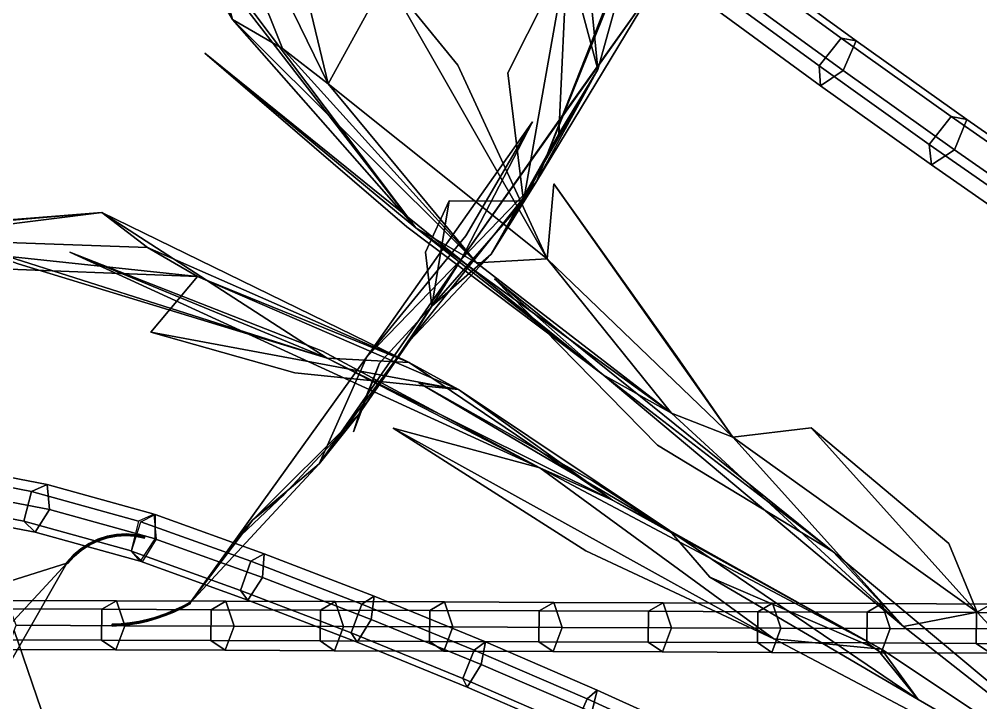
# Model space of a CAD drawing. Header units: metres. Extents: x -349 to 464, y -383 to 362.
# Drawn here: x 35.11 to 78.81, y 7.71 to 38.8 of the extents above; entities that cross this region are included whole.
import ezdxf

# ---------------------------------------------------------------- set-up
doc = ezdxf.new("R2010")
doc.units = ezdxf.units.M

msp = doc.modelspace()

# ---------------------------------------------------------------- linework, layer by layer
at = {"layer": 'Breeder_Leaf', "color": 3}
for points in [[(61.4018, 36.512, 170.763), (63.2791, 43.2295, 172.8884), (58.6282, 31.4118, 177.4786)], [(61.4018, 36.512, 170.763), (58.6282, 31.4118, 177.4786), (63.2791, 43.2295, 172.8884)], [(63.2791, 43.2295, 172.8884), (61.9585, 39.6919, 176.0885), (58.6282, 31.4118, 177.4786)], [(63.2791, 43.2295, 172.8884), (58.6282, 31.4118, 177.4786), (61.9585, 39.6919, 176.0885)], [(58.03183, 30.5249, 164.381), (57.3263, 36.3603, 160.0952), (60.01835, 41.7286, 160.6315)], [(58.03183, 30.5249, 164.381), (60.01835, 41.7286, 160.6315), (57.3263, 36.3603, 160.0952)], [(58.03183, 30.5249, 164.381), (60.01835, 41.7286, 160.6315), (59.6319, 33.5898, 167.5616)], [(58.03183, 30.5249, 164.381), (59.6319, 33.5898, 167.5616), (60.01835, 41.7286, 160.6315)], [(59.6319, 33.5898, 167.5616), (60.01835, 41.7286, 160.6315), (61.4018, 36.512, 170.763)], [(59.6319, 33.5898, 167.5616), (61.4018, 36.512, 170.763), (60.01835, 41.7286, 160.6315)], [(60.01835, 41.7286, 160.6315), (60.9909, 40.84, 165.6607), (61.4018, 36.512, 170.763)], [(60.01835, 41.7286, 160.6315), (61.4018, 36.512, 170.763), (60.9909, 40.84, 165.6607)], [(58.6282, 31.4118, 177.4786), (64.01626, 40.3419, 180.4303), (55.2014, 27.8756, 183.5615)], [(58.6282, 31.4118, 177.4786), (55.2014, 27.8756, 183.5615), (64.01626, 40.3419, 180.4303)], [(64.01626, 40.3419, 180.4303), (59.9345, 34.6089, 183.9541), (55.2014, 27.8756, 183.5615)], [(64.01626, 40.3419, 180.4303), (55.2014, 27.8756, 183.5615), (59.9345, 34.6089, 183.9541)], [(56.5629, 28.1165, 174.1304), (61.4018, 36.512, 170.763), (58.6282, 31.4118, 177.4786)], [(56.5629, 28.1165, 174.1304), (58.6282, 31.4118, 177.4786), (61.4018, 36.512, 170.763)], [(56.5629, 28.1165, 174.1304), (59.6319, 33.5898, 167.5616), (61.4018, 36.512, 170.763)], [(56.5629, 28.1165, 174.1304), (61.4018, 36.512, 170.763), (59.6319, 33.5898, 167.5616)], [(55.2014, 27.8756, 183.5615), (58.4341, 34.136, 188.1742), (50.9074, 23.4488, 190.6113)], [(55.2014, 27.8756, 183.5615), (50.9074, 23.4488, 190.6113), (58.4341, 34.136, 188.1742)], [(58.4341, 34.136, 188.1742), (55.4117, 28.9481, 191.5599), (50.9074, 23.4488, 190.6113)], [(58.4341, 34.136, 188.1742), (50.9074, 23.4488, 190.6113), (55.4117, 28.9481, 191.5599)], [(58.03183, 30.5249, 164.381), (59.6319, 33.5898, 167.5616), (56.5629, 28.1165, 174.1304)], [(58.03183, 30.5249, 164.381), (56.5629, 28.1165, 174.1304), (59.6319, 33.5898, 167.5616)], [(52.859, 24.1832, 179.753), (58.6282, 31.4118, 177.4786), (55.2014, 27.8756, 183.5615)], [(52.859, 24.1832, 179.753), (55.2014, 27.8756, 183.5615), (58.6282, 31.4118, 177.4786)], [(52.859, 24.1832, 179.753), (56.5629, 28.1165, 174.1304), (58.6282, 31.4118, 177.4786)], [(52.859, 24.1832, 179.753), (58.6282, 31.4118, 177.4786), (56.5629, 28.1165, 174.1304)], [(53.8702, 25.751, 170.3578), (53.5825, 28.209, 160.9766), (54.656, 30.5365, 158.6459)], [(53.8702, 25.751, 170.3578), (54.656, 30.5365, 158.6459), (53.5825, 28.209, 160.9766)], [(53.8702, 25.751, 170.3578), (54.656, 30.5365, 158.6459), (58.03183, 30.5249, 164.381)], [(53.8702, 25.751, 170.3578), (58.03183, 30.5249, 164.381), (54.656, 30.5365, 158.6459)], [(53.8702, 25.751, 170.3578), (58.03183, 30.5249, 164.381), (56.5629, 28.1165, 174.1304)], [(53.8702, 25.751, 170.3578), (56.5629, 28.1165, 174.1304), (58.03183, 30.5249, 164.381)], [(53.8702, 25.751, 170.3578), (56.5629, 28.1165, 174.1304), (52.859, 24.1832, 179.753)], [(53.8702, 25.751, 170.3578), (52.859, 24.1832, 179.753), (56.5629, 28.1165, 174.1304)], [(48.7456, 18.5722, 186.746), (55.2014, 27.8756, 183.5615), (50.9074, 23.4488, 190.6113)], [(48.7456, 18.5722, 186.746), (50.9074, 23.4488, 190.6113), (55.2014, 27.8756, 183.5615)], [(48.7456, 18.5722, 186.746), (52.859, 24.1832, 179.753), (55.2014, 27.8756, 183.5615)], [(48.7456, 18.5722, 186.746), (55.2014, 27.8756, 183.5615), (52.859, 24.1832, 179.753)], [(50.5682, 20.8501, 175.6035), (53.8702, 25.751, 170.3578), (52.859, 24.1832, 179.753)], [(50.5682, 20.8501, 175.6035), (52.859, 24.1832, 179.753), (53.8702, 25.751, 170.3578)], [(50.5682, 20.8501, 175.6035), (51.4847, 23.1553, 160.1345), (53.8702, 25.751, 170.3578)], [(50.5682, 20.8501, 175.6035), (53.8702, 25.751, 170.3578), (51.4847, 23.1553, 160.1345)], [(50.5682, 20.8501, 175.6035), (52.859, 24.1832, 179.753), (48.7456, 18.5722, 186.746)], [(50.5682, 20.8501, 175.6035), (48.7456, 18.5722, 186.746), (52.859, 24.1832, 179.753)], [(42.8689, 12.246, 196.064), (48.7456, 18.5722, 186.746), (50.9074, 23.4488, 190.6113)], [(42.8689, 12.246, 196.064), (50.9074, 23.4488, 190.6113), (48.7456, 18.5722, 186.746)], [(50.5682, 20.8501, 175.6035), (50.2987, 20.02857, 167.4243), (51.4847, 23.1553, 160.1345)], [(50.5682, 20.8501, 175.6035), (51.4847, 23.1553, 160.1345), (50.2987, 20.02857, 167.4243)], [(45.7351, 16.0366, 182.0187), (50.5682, 20.8501, 175.6035), (48.7456, 18.5722, 186.746)], [(45.7351, 16.0366, 182.0187), (48.7456, 18.5722, 186.746), (50.5682, 20.8501, 175.6035)], [(45.7351, 16.0366, 182.0187), (47.1358, 17.1731, 168.8825), (50.5682, 20.8501, 175.6035)], [(45.7351, 16.0366, 182.0187), (50.5682, 20.8501, 175.6035), (47.1358, 17.1731, 168.8825)], [(45.7351, 16.0366, 182.0187), (48.7456, 18.5722, 186.746), (42.8689, 12.246, 196.064)], [(45.7351, 16.0366, 182.0187), (42.8689, 12.246, 196.064), (48.7456, 18.5722, 186.746)], [(45.7351, 16.0366, 182.0187), (44.9272, 15.08088, 174.9257), (47.1358, 17.1731, 168.8825)], [(45.7351, 16.0366, 182.0187), (47.1358, 17.1731, 168.8825), (44.9272, 15.08088, 174.9257)], [(37.275, 14.0624, 528.3249), (29.9579, 6.1697, 521.5759), (27.2334, 10.8969, 517.8845)], [(37.275, 14.0624, 528.3249), (27.2334, 10.8969, 517.8845), (29.9579, 6.1697, 521.5759)], [(30.05693, 1.4246, 525.4893), (29.9579, 6.1697, 521.5759), (37.275, 14.0624, 528.3249)], [(30.05693, 1.4246, 525.4893), (37.275, 14.0624, 528.3249), (29.9579, 6.1697, 521.5759)]]:
    msp.add_3dface(points, dxfattribs=at)
at = {"layer": 'Breeder_Mrstm', "color": 3}
for points in [[(30.405, -0.4145, 90.116), (36.9351, 5.01948, 96.4151), (34.8828, 11.00012, 102.4863)], [(30.405, -0.4145, 90.116), (34.8828, 11.00012, 102.4863), (36.9351, 5.01948, 96.4151)]]:
    msp.add_3dface(points, dxfattribs=at)
at = {"layer": 'Breeder_Petiole', "color": 3}
for points in [[(71.4745, 36.6745, -32.1834), (66.4481, 40.344, -34.5735), (67.453, 41.5969, -34.7629), (72.4727, 37.932, -32.3766)], [(72.4727, 37.932, -32.3766), (67.453, 41.5969, -34.7629), (68.09578, 41.5121, -36.2445), (73.1527, 37.8198, -33.8396)], [(73.1527, 37.8198, -33.8396), (68.09578, 41.5121, -36.2445), (67.4731, 40.1798, -36.9805), (72.5601, 36.4655, -34.5602)], [(71.5282, 35.7733, -33.5251), (66.4605, 39.4733, -35.9362), (66.4481, 40.344, -34.5735), (71.4745, 36.6745, -32.1834)], [(72.5601, 36.4655, -34.5602), (67.4731, 40.1798, -36.9805), (66.4605, 39.4733, -35.9362), (71.5282, 35.7733, -33.5251)], [(76.472, 33.1066, -29.5875), (71.4745, 36.6745, -32.1834), (72.4727, 37.932, -32.3766), (77.4637, 34.3687, -29.7848)], [(77.4637, 34.3687, -29.7848), (72.4727, 37.932, -32.3766), (73.1527, 37.8198, -33.8396), (78.1806, 34.2298, -31.2277)], [(78.1806, 34.2298, -31.2277), (73.1527, 37.8198, -33.8396), (72.5601, 36.4655, -34.5602), (77.6179, 32.8541, -31.9315)], [(76.5667, 32.1759, -30.9066), (71.5282, 35.7733, -33.5251), (71.4745, 36.6745, -32.1834), (76.472, 33.1066, -29.5875)], [(77.6179, 32.8541, -31.9315), (72.5601, 36.4655, -34.5602), (71.5282, 35.7733, -33.5251), (76.5667, 32.1759, -30.9066)], [(81.4346, 29.6449, -26.789), (76.472, 33.1066, -29.5875), (77.4637, 34.3687, -29.7848), (82.4198, 30.9114, -26.9906)], [(82.4198, 30.9114, -26.9906), (77.4637, 34.3687, -29.7848), (78.1806, 34.2298, -31.2277), (83.1734, 30.7466, -28.412)], [(83.1734, 30.7466, -28.412), (78.1806, 34.2298, -31.2277), (77.6179, 32.8541, -31.9315), (82.6404, 29.3502, -29.09786)], [(81.5701, 28.6856, -28.0839), (76.5667, 32.1759, -30.9066), (76.472, 33.1066, -29.5875), (81.4346, 29.6449, -26.789)], [(82.6404, 29.3502, -29.09786), (77.6179, 32.8541, -31.9315), (76.5667, 32.1759, -30.9066), (81.5701, 28.6856, -28.0839)], [(35.6673, 17.3269, 528.0029), (30.816, 18.255, 524.8927), (31.584, 18.5569, 523.7872), (36.3795, 17.6383, 526.8632)], [(36.3795, 17.6383, 526.8632), (31.584, 18.5569, 523.7872), (31.8115, 17.3904, 523.0866), (36.4856, 16.4978, 526.0941)], [(35.3288, 15.9673, 527.9328), (30.5663, 16.8747, 524.871), (30.816, 18.255, 524.8927), (35.6673, 17.3269, 528.0029)], [(40.5358, 15.9771, 530.6764), (35.6673, 17.3269, 528.0029), (36.3795, 17.6383, 526.8632), (41.248, 16.2884, 529.5366)], [(41.248, 16.2884, 529.5366), (36.3795, 17.6383, 526.8632), (36.4856, 16.4978, 526.0941), (41.3541, 15.148, 528.7676)], [(36.4856, 16.4978, 526.0941), (31.8115, 17.3904, 523.0866), (31.1861, 16.3567, 523.7527), (35.84, 15.471, 526.7514)], [(40.1973, 14.6175, 530.6063), (35.3288, 15.9673, 527.9328), (35.6673, 17.3269, 528.0029), (40.5358, 15.9771, 530.6764)], [(35.84, 15.471, 526.7514), (31.1861, 16.3567, 523.7527), (30.5663, 16.8747, 524.871), (35.3288, 15.9673, 527.9328)], [(41.3541, 15.148, 528.7676), (36.4856, 16.4978, 526.0941), (35.84, 15.471, 526.7514), (40.7085, 14.1212, 529.4249)], [(45.6328, 14.1466, 533.0186), (40.6414, 15.9462, 530.7273), (41.2964, 16.2722, 529.5577), (46.2404, 14.4894, 531.8284)], [(46.2404, 14.4894, 531.8284), (41.2964, 16.2722, 529.5577), (41.2789, 15.1687, 528.7299), (46.1642, 13.4072, 530.9762)], [(40.7085, 14.1212, 529.4249), (35.84, 15.471, 526.7514), (35.3288, 15.9673, 527.9328), (40.1973, 14.6175, 530.6063)], [(45.1738, 12.8267, 532.8952), (40.2126, 14.6151, 530.616), (40.6414, 15.9462, 530.7273), (45.6328, 14.1466, 533.0186)], [(39.5191, 15.3558, 529.2695), (39.09275, 15.2745, 529.0869), (39.1084, 15.2858, 529.0452), (39.5365, 15.3674, 529.2281)], [(39.5203, 15.3088, 529.2728), (39.09919, 15.2284, 529.0924), (39.09275, 15.2745, 529.0869), (39.5191, 15.3558, 529.2695)], [(39.5384, 15.2925, 529.2333), (39.1187, 15.2124, 529.0539), (39.09919, 15.2284, 529.0924), (39.5203, 15.3088, 529.2728)], [(39.5365, 15.3674, 529.2281), (39.1084, 15.2858, 529.0452), (39.1243, 15.2477, 529.0248), (39.5483, 15.3285, 529.2059)], [(39.5483, 15.3285, 529.2059), (39.1243, 15.2477, 529.0248), (39.1187, 15.2124, 529.0539), (39.5384, 15.2925, 529.2333)], [(39.9502, 15.3798, 529.4575), (39.5191, 15.3558, 529.2695), (39.5365, 15.3674, 529.2281), (39.9693, 15.3916, 529.4165)], [(39.9461, 15.3325, 529.4585), (39.5203, 15.3088, 529.2728), (39.5191, 15.3558, 529.2695), (39.9502, 15.3798, 529.4575)], [(39.9628, 15.3161, 529.418), (39.5384, 15.2925, 529.2333), (39.5203, 15.3088, 529.2728), (39.9461, 15.3325, 529.4585)], [(39.9693, 15.3916, 529.4165), (39.5365, 15.3674, 529.2281), (39.5483, 15.3285, 529.2059), (39.977, 15.3524, 529.3922)], [(39.977, 15.3524, 529.3922), (39.5483, 15.3285, 529.2059), (39.5384, 15.2925, 529.2333), (39.9628, 15.3161, 529.418)], [(40.3701, 15.2993, 529.6467), (39.9461, 15.3325, 529.4585), (39.9502, 15.3798, 529.4575), (40.3796, 15.3462, 529.6481)], [(40.3853, 15.283, 529.6052), (39.9628, 15.3161, 529.418), (39.9461, 15.3325, 529.4585), (40.3701, 15.2993, 529.6467)], [(40.3796, 15.3462, 529.6481), (39.9502, 15.3798, 529.4575), (39.9693, 15.3916, 529.4165), (40.4004, 15.3578, 529.6075)], [(40.404, 15.3189, 529.5811), (39.977, 15.3524, 529.3922), (39.9628, 15.3161, 529.418), (40.3853, 15.283, 529.6052)], [(40.4004, 15.3578, 529.6075), (39.9693, 15.3916, 529.4165), (39.977, 15.3524, 529.3922), (40.404, 15.3189, 529.5811)], [(40.7886, 15.2089, 529.8357), (40.3701, 15.2993, 529.6467), (40.3796, 15.3462, 529.6481), (40.7982, 15.2561, 529.8372)], [(40.804, 15.1924, 529.7939), (40.3853, 15.283, 529.6052), (40.3701, 15.2993, 529.6467), (40.7886, 15.2089, 529.8357)], [(40.7982, 15.2561, 529.8372), (40.3796, 15.3462, 529.6481), (40.4004, 15.3578, 529.6075), (40.8192, 15.2678, 529.7963)], [(40.8227, 15.2287, 529.7697), (40.404, 15.3189, 529.5811), (40.3853, 15.283, 529.6052), (40.804, 15.1924, 529.7939)], [(40.8192, 15.2678, 529.7963), (40.4004, 15.3578, 529.6075), (40.404, 15.3189, 529.5811), (40.8227, 15.2287, 529.7697)], [(38.2797, 14.9456, 528.7487), (37.9052, 14.703, 528.5981), (37.9162, 14.7124, 528.5555), (38.2921, 14.9558, 528.7063)], [(38.2959, 14.9035, 528.7582), (37.926, 14.6639, 528.6095), (37.9052, 14.703, 528.5981), (38.2797, 14.9456, 528.7487)], [(38.2921, 14.9558, 528.7063), (37.9162, 14.7124, 528.5555), (37.9433, 14.6798, 528.5405), (38.3158, 14.9209, 528.6897)], [(38.3181, 14.8888, 528.7216), (37.9493, 14.65, 528.5737), (37.926, 14.6639, 528.6095), (38.2959, 14.9035, 528.7582)], [(38.3158, 14.9209, 528.6897), (37.9433, 14.6798, 528.5405), (37.9493, 14.65, 528.5737), (38.3181, 14.8888, 528.7216)], [(38.6775, 15.137, 528.9124), (38.2797, 14.9456, 528.7487), (38.2921, 14.9558, 528.7063), (38.6915, 15.1479, 528.8704)], [(38.689, 15.09271, 528.92), (38.2959, 14.9035, 528.7582), (38.2797, 14.9456, 528.7487), (38.6775, 15.137, 528.9124)], [(38.6915, 15.1479, 528.8704), (38.2921, 14.9558, 528.7063), (38.3158, 14.9209, 528.6897), (38.7114, 15.1111, 528.8519)], [(38.7098, 15.07725, 528.8824), (38.3181, 14.8888, 528.7216), (38.2959, 14.9035, 528.7582), (38.689, 15.09271, 528.92)], [(38.7114, 15.1111, 528.8519), (38.3158, 14.9209, 528.6897), (38.3181, 14.8888, 528.7216), (38.7098, 15.07725, 528.8824)], [(39.09275, 15.2745, 529.0869), (38.6775, 15.137, 528.9124), (38.6915, 15.1479, 528.8704), (39.1084, 15.2858, 529.0452)], [(39.09919, 15.2284, 529.0924), (38.689, 15.09271, 528.92), (38.6775, 15.137, 528.9124), (39.09275, 15.2745, 529.0869)], [(39.1187, 15.2124, 529.0539), (38.7098, 15.07725, 528.8824), (38.689, 15.09271, 528.92), (39.09919, 15.2284, 529.0924)], [(39.1084, 15.2858, 529.0452), (38.6915, 15.1479, 528.8704), (38.7114, 15.1111, 528.8519), (39.1243, 15.2477, 529.0248)], [(39.1243, 15.2477, 529.0248), (38.7114, 15.1111, 528.8519), (38.7098, 15.07725, 528.8824), (39.1187, 15.2124, 529.0539)], [(46.1642, 13.4072, 530.9762), (41.2789, 15.1687, 528.7299), (40.6129, 14.1504, 529.3802), (45.5088, 12.3855, 531.6317)], [(37.5598, 14.413, 528.4631), (37.2483, 14.07999, 528.3456), (37.2569, 14.08724, 528.3024), (37.5695, 14.4213, 528.4203)], [(37.5695, 14.4213, 528.4203), (37.2569, 14.08724, 528.3024), (37.2903, 14.06039, 528.2901), (37.5997, 14.3915, 528.4068)], [(37.9052, 14.703, 528.5981), (37.5598, 14.413, 528.4631), (37.5695, 14.4213, 528.4203), (37.9162, 14.7124, 528.5555)], [(37.926, 14.6639, 528.6095), (37.5846, 14.3773, 528.476), (37.5598, 14.413, 528.4631), (37.9052, 14.703, 528.5981)], [(37.9162, 14.7124, 528.5555), (37.5695, 14.4213, 528.4203), (37.5997, 14.3915, 528.4068), (37.9433, 14.6798, 528.5405)], [(37.9493, 14.65, 528.5737), (37.6091, 14.3645, 528.441), (37.5846, 14.3773, 528.476), (37.926, 14.6639, 528.6095)], [(37.9433, 14.6798, 528.5405), (37.5997, 14.3915, 528.4068), (37.6091, 14.3645, 528.441), (37.9493, 14.65, 528.5737)], [(45.5088, 12.3855, 531.6317), (40.6129, 14.1504, 529.3802), (40.2126, 14.6151, 530.616), (45.1738, 12.8267, 532.8952)], [(50.687, 12.2002, 535.036), (45.6328, 14.1466, 533.0186), (46.2404, 14.4894, 531.8284), (51.2467, 12.5612, 533.8278)], [(51.2467, 12.5612, 533.8278), (46.2404, 14.4894, 531.8284), (46.1642, 13.4072, 530.9762), (51.1111, 11.502, 532.9543)], [(37.5846, 14.3773, 528.476), (37.2771, 14.04803, 528.3601), (37.2483, 14.07999, 528.3456), (37.5598, 14.413, 528.4631)], [(37.6091, 14.3645, 528.441), (37.3027, 14.03629, 528.3255), (37.2771, 14.04803, 528.3601), (37.5846, 14.3773, 528.476)], [(37.5997, 14.3915, 528.4068), (37.2903, 14.06039, 528.2901), (37.3027, 14.03629, 528.3255), (37.6091, 14.3645, 528.441)], [(50.1975, 10.8923, 534.9022), (45.1738, 12.8267, 532.8952), (45.6328, 14.1466, 533.0186), (50.687, 12.2002, 535.036)], [(51.1111, 11.502, 532.9543), (46.1642, 13.4072, 530.9762), (45.5088, 12.3855, 531.6317), (50.4664, 10.4765, 533.6146)], [(50.4664, 10.4765, 533.6146), (45.5088, 12.3855, 531.6317), (45.1738, 12.8267, 532.8952), (50.1975, 10.8923, 534.9022)], [(33.8699, 11.9839, 200.0855), (38.8737, 11.9654, 197.2399), (39.529, 12.3539, 198.3901), (34.5443, 12.3722, 201.2246)], [(34.5443, 12.3722, 201.2246), (39.529, 12.3539, 198.3901), (39.9134, 11.2189, 199.0736), (34.9693, 11.2373, 201.8839)], [(38.8737, 11.9654, 197.2399), (43.8427, 11.9469, 194.4149), (44.498, 12.3354, 195.5651), (39.529, 12.3539, 198.3901)], [(39.529, 12.3539, 198.3901), (44.498, 12.3354, 195.5651), (44.8824, 11.2003, 196.2486), (39.9134, 11.2189, 199.0736)], [(42.4761, 12.06892, 196.2478), (42.8457, 12.2671, 196.0425), (42.8618, 12.2784, 196.0826), (42.4928, 12.08047, 196.2875)], [(42.4906, 12.02698, 196.2385), (42.862, 12.2261, 196.0323), (42.8457, 12.2671, 196.0425), (42.4761, 12.06892, 196.2478)], [(42.4928, 12.08047, 196.2875), (42.8618, 12.2784, 196.0826), (42.8877, 12.2451, 196.0971), (42.5172, 12.04648, 196.3028)], [(42.5172, 12.04648, 196.3028), (42.8877, 12.2451, 196.0971), (42.8878, 12.213, 196.0662), (42.5159, 12.01361, 196.2727)], [(43.8427, 11.9469, 194.4149), (48.8117, 11.9284, 191.59), (49.467, 12.3169, 192.7401), (44.498, 12.3354, 195.5651)], [(44.498, 12.3354, 195.5651), (49.467, 12.3169, 192.7401), (49.8514, 11.1818, 193.4236), (44.8824, 11.2003, 196.2486)], [(48.8117, 11.9284, 191.59), (53.7807, 11.9099, 188.765), (54.4361, 12.2984, 189.9151), (49.467, 12.3169, 192.7401)], [(49.467, 12.3169, 192.7401), (54.4361, 12.2984, 189.9151), (54.8204, 11.1633, 190.5986), (49.8514, 11.1818, 193.4236)], [(55.7887, 10.1127, 536.7733), (50.687, 12.2002, 535.036), (51.2467, 12.5612, 533.8278), (56.3, 10.4932, 535.5498)], [(56.3, 10.4932, 535.5498), (51.2467, 12.5612, 533.8278), (51.1111, 11.502, 532.9543), (56.1046, 9.4586, 534.6584)], [(53.7807, 11.9099, 188.765), (58.7497, 11.8914, 185.94), (59.4051, 12.2799, 187.0902), (54.4361, 12.2984, 189.9151)], [(54.4361, 12.2984, 189.9151), (59.4051, 12.2799, 187.0902), (59.7894, 11.1448, 187.7736), (54.8204, 11.1633, 190.5986)], [(58.7497, 11.8914, 185.94), (63.7188, 11.8729, 183.115), (64.3741, 12.2614, 184.2652), (59.4051, 12.2799, 187.0902)], [(59.4051, 12.2799, 187.0902), (64.3741, 12.2614, 184.2652), (64.7584, 11.1263, 184.9487), (59.7894, 11.1448, 187.7736)], [(63.7188, 11.8729, 183.115), (68.6878, 11.8544, 180.29), (69.3431, 12.2428, 181.4402), (64.3741, 12.2614, 184.2652)], [(64.3741, 12.2614, 184.2652), (69.3431, 12.2428, 181.4402), (69.7274, 11.1078, 182.1237), (64.7584, 11.1263, 184.9487)], [(68.6878, 11.8544, 180.29), (73.6568, 11.8358, 177.4651), (74.3121, 12.2243, 178.6152), (69.3431, 12.2428, 181.4402)], [(69.3431, 12.2428, 181.4402), (74.3121, 12.2243, 178.6152), (74.6965, 11.0893, 179.2987), (69.7274, 11.1078, 182.1237)], [(33.8806, 10.5816, 200.044), (38.8549, 10.5629, 197.2162), (38.8737, 11.9654, 197.2399), (33.8699, 11.9839, 200.0855)], [(38.8549, 10.5629, 197.2162), (43.824, 10.5444, 194.3912), (43.8427, 11.9469, 194.4149), (38.8737, 11.9654, 197.2399)], [(41.7141, 11.7361, 196.6722), (42.09854, 11.8918, 196.4578), (42.1159, 11.9037, 196.4975), (41.7321, 11.7483, 196.7119)], [(41.7251, 11.692, 196.6648), (42.1113, 11.8487, 196.4494), (42.09854, 11.8918, 196.4578), (41.7141, 11.7361, 196.6722)], [(41.7497, 11.6779, 196.7002), (42.1363, 11.835, 196.4842), (42.1113, 11.8487, 196.4494), (41.7251, 11.692, 196.6648)], [(41.7321, 11.7483, 196.7119), (42.1159, 11.9037, 196.4975), (42.1391, 11.8688, 196.5137), (41.754, 11.7125, 196.7291)], [(41.754, 11.7125, 196.7291), (42.1391, 11.8688, 196.5137), (42.1363, 11.835, 196.4842), (41.7497, 11.6779, 196.7002)], [(42.09854, 11.8918, 196.4578), (42.4761, 12.06892, 196.2478), (42.4928, 12.08047, 196.2875), (42.1159, 11.9037, 196.4975)], [(42.1113, 11.8487, 196.4494), (42.4906, 12.02698, 196.2385), (42.4761, 12.06892, 196.2478), (42.09854, 11.8918, 196.4578)], [(42.1363, 11.835, 196.4842), (42.5159, 12.01361, 196.2727), (42.4906, 12.02698, 196.2385), (42.1113, 11.8487, 196.4494)], [(42.1159, 11.9037, 196.4975), (42.4928, 12.08047, 196.2875), (42.5172, 12.04648, 196.3028), (42.1391, 11.8688, 196.5137)], [(42.1391, 11.8688, 196.5137), (42.5172, 12.04648, 196.3028), (42.5159, 12.01361, 196.2727), (42.1363, 11.835, 196.4842)], [(42.5159, 12.01361, 196.2727), (42.8878, 12.213, 196.0662), (42.862, 12.2261, 196.0323), (42.4906, 12.02698, 196.2385)], [(43.824, 10.5444, 194.3912), (48.793, 10.5258, 191.5662), (48.8117, 11.9284, 191.59), (43.8427, 11.9469, 194.4149)], [(48.793, 10.5258, 191.5662), (53.762, 10.5073, 188.7412), (53.7807, 11.9099, 188.765), (48.8117, 11.9284, 191.59)], [(55.2684, 8.8176, 536.6308), (50.1975, 10.8923, 534.9022), (50.687, 12.2002, 535.036), (55.7887, 10.1127, 536.7733)], [(53.762, 10.5073, 188.7412), (58.731, 10.4888, 185.9162), (58.7497, 11.8914, 185.94), (53.7807, 11.9099, 188.765)], [(58.731, 10.4888, 185.9162), (63.7, 10.4703, 183.0912), (63.7188, 11.8729, 183.115), (58.7497, 11.8914, 185.94)], [(63.7, 10.4703, 183.0912), (68.669, 10.4518, 180.2663), (68.6878, 11.8544, 180.29), (63.7188, 11.8729, 183.115)], [(68.669, 10.4518, 180.2663), (73.6381, 10.4333, 177.4413), (73.6568, 11.8358, 177.4651), (68.6878, 11.8544, 180.29)], [(73.6381, 10.4333, 177.4413), (78.6071, 10.4148, 174.6163), (78.6258, 11.8173, 174.6401), (73.6568, 11.8358, 177.4651)], [(73.6568, 11.8358, 177.4651), (78.6258, 11.8173, 174.6401), (79.2811, 12.2058, 175.7902), (74.3121, 12.2243, 178.6152)], [(74.3121, 12.2243, 178.6152), (79.2811, 12.2058, 175.7902), (79.6655, 11.07079, 176.4737), (74.6965, 11.0893, 179.2987)], [(78.6071, 10.4148, 174.6163), (83.5761, 10.3962, 171.7913), (83.5948, 11.7988, 171.8151), (78.6258, 11.8173, 174.6401)], [(78.6258, 11.8173, 174.6401), (83.5948, 11.7988, 171.8151), (84.2502, 12.1873, 172.9653), (79.2811, 12.2058, 175.7902)], [(40.1263, 11.3341, 197.5637), (40.5288, 11.401, 197.3368), (40.5491, 11.4139, 197.3765), (40.1473, 11.3472, 197.6034)], [(40.1297, 11.2868, 197.5606), (40.5342, 11.3543, 197.3326), (40.5288, 11.401, 197.3368), (40.1263, 11.3341, 197.5637)], [(40.1473, 11.3472, 197.6034), (40.5491, 11.4139, 197.3765), (40.5668, 11.3761, 197.3968), (40.1635, 11.3089, 197.6247)], [(40.1635, 11.3089, 197.6247), (40.5668, 11.3761, 197.3968), (40.5577, 11.3395, 197.3698), (40.1527, 11.2718, 197.5984)], [(40.5288, 11.401, 197.3368), (40.9283, 11.4904, 197.1122), (40.9478, 11.5031, 197.1519), (40.5491, 11.4139, 197.3765)], [(40.5342, 11.3543, 197.3326), (40.9356, 11.4445, 197.1069), (40.9283, 11.4904, 197.1122), (40.5288, 11.401, 197.3368)], [(40.5577, 11.3395, 197.3698), (40.9595, 11.4299, 197.1435), (40.9356, 11.4445, 197.1069), (40.5342, 11.3543, 197.3326)], [(40.5491, 11.4139, 197.3765), (40.9478, 11.5031, 197.1519), (40.9669, 11.4659, 197.1712), (40.5668, 11.3761, 197.3968)], [(40.5668, 11.3761, 197.3968), (40.9669, 11.4659, 197.1712), (40.9595, 11.4299, 197.1435), (40.5577, 11.3395, 197.3698)], [(40.9283, 11.4904, 197.1122), (41.3237, 11.6022, 196.8905), (41.3424, 11.6146, 196.9303), (40.9478, 11.5031, 197.1519)], [(40.9356, 11.4445, 197.1069), (41.3329, 11.5571, 196.8842), (41.3237, 11.6022, 196.8905), (40.9283, 11.4904, 197.1122)], [(40.9595, 11.4299, 197.1435), (41.3571, 11.5428, 196.9201), (41.3329, 11.5571, 196.8842), (40.9356, 11.4445, 197.1069)], [(40.9478, 11.5031, 197.1519), (41.3424, 11.6146, 196.9303), (41.363, 11.5781, 196.9484), (40.9669, 11.4659, 197.1712)], [(40.9669, 11.4659, 197.1712), (41.363, 11.5781, 196.9484), (41.3571, 11.5428, 196.9201), (40.9595, 11.4299, 197.1435)], [(41.3237, 11.6022, 196.8905), (41.7141, 11.7361, 196.6722), (41.7321, 11.7483, 196.7119), (41.3424, 11.6146, 196.9303)], [(41.3329, 11.5571, 196.8842), (41.7251, 11.692, 196.6648), (41.7141, 11.7361, 196.6722), (41.3237, 11.6022, 196.8905)], [(41.3571, 11.5428, 196.9201), (41.7497, 11.6779, 196.7002), (41.7251, 11.692, 196.6648), (41.3329, 11.5571, 196.8842)], [(41.3424, 11.6146, 196.9303), (41.7321, 11.7483, 196.7119), (41.754, 11.7125, 196.7291), (41.363, 11.5781, 196.9484)], [(41.363, 11.5781, 196.9484), (41.754, 11.7125, 196.7291), (41.7497, 11.6779, 196.7002), (41.3571, 11.5428, 196.9201)], [(56.1046, 9.4586, 534.6584), (51.1111, 11.502, 532.9543), (50.4664, 10.4765, 533.6146), (55.4707, 8.429, 535.3226)], [(34.9693, 11.2373, 201.8839), (39.9134, 11.2189, 199.0736), (39.4991, 10.1183, 198.3522), (34.5615, 10.137, 201.1584)], [(39.3148, 11.2688, 198.0228), (39.7216, 11.29, 197.7924), (39.7434, 11.3033, 197.832), (39.3367, 11.2821, 198.0627)], [(39.3162, 11.2206, 198.0208), (39.723, 11.2422, 197.7904), (39.7216, 11.29, 197.7924), (39.3148, 11.2688, 198.0228)], [(39.339, 11.2053, 198.0596), (39.7456, 11.227, 197.8288), (39.723, 11.2422, 197.7904), (39.3162, 11.2206, 198.0208)], [(39.3367, 11.2821, 198.0627), (39.7434, 11.3033, 197.832), (39.7582, 11.2646, 197.8544), (39.3516, 11.2431, 198.0853)], [(39.3516, 11.2431, 198.0853), (39.7582, 11.2646, 197.8544), (39.7456, 11.227, 197.8288), (39.339, 11.2053, 198.0596)], [(39.9134, 11.2189, 199.0736), (44.8824, 11.2003, 196.2486), (44.4682, 10.0998, 195.5272), (39.4991, 10.1183, 198.3522)], [(39.7216, 11.29, 197.7924), (40.1263, 11.3341, 197.5637), (40.1473, 11.3472, 197.6034), (39.7434, 11.3033, 197.832)], [(39.723, 11.2422, 197.7904), (40.1297, 11.2868, 197.5606), (40.1263, 11.3341, 197.5637), (39.7216, 11.29, 197.7924)], [(39.7456, 11.227, 197.8288), (40.1527, 11.2718, 197.5984), (40.1297, 11.2868, 197.5606), (39.723, 11.2422, 197.7904)], [(39.7434, 11.3033, 197.832), (40.1473, 11.3472, 197.6034), (40.1635, 11.3089, 197.6247), (39.7582, 11.2646, 197.8544)], [(39.7582, 11.2646, 197.8544), (40.1635, 11.3089, 197.6247), (40.1527, 11.2718, 197.5984), (39.7456, 11.227, 197.8288)], [(40.1527, 11.2718, 197.5984), (40.5577, 11.3395, 197.3698), (40.5342, 11.3543, 197.3326), (40.1297, 11.2868, 197.5606)], [(44.8824, 11.2003, 196.2486), (49.8514, 11.1818, 193.4236), (49.4372, 10.08129, 192.7022), (44.4682, 10.0998, 195.5272)], [(49.8514, 11.1818, 193.4236), (54.8204, 11.1633, 190.5986), (54.4062, 10.06277, 189.8772), (49.4372, 10.08129, 192.7022)], [(54.8204, 11.1633, 190.5986), (59.7894, 11.1448, 187.7736), (59.3752, 10.04426, 187.0523), (54.4062, 10.06277, 189.8772)], [(59.7894, 11.1448, 187.7736), (64.7584, 11.1263, 184.9487), (64.3442, 10.02575, 184.2273), (59.3752, 10.04426, 187.0523)], [(64.7584, 11.1263, 184.9487), (69.7274, 11.1078, 182.1237), (69.3132, 10.00723, 181.4023), (64.3442, 10.02575, 184.2273)], [(69.7274, 11.1078, 182.1237), (74.6965, 11.0893, 179.2987), (74.2823, 9.9887, 178.5773), (69.3132, 10.00723, 181.4023)], [(74.6965, 11.0893, 179.2987), (79.6655, 11.07079, 176.4737), (79.2513, 9.9702, 175.7523), (74.2823, 9.9887, 178.5773)], [(34.5615, 10.137, 201.1584), (39.4991, 10.1183, 198.3522), (38.8549, 10.5629, 197.2162), (33.8806, 10.5816, 200.044)], [(39.4991, 10.1183, 198.3522), (44.4682, 10.0998, 195.5272), (43.824, 10.5444, 194.3912), (38.8549, 10.5629, 197.2162)], [(44.4682, 10.0998, 195.5272), (49.4372, 10.08129, 192.7022), (48.793, 10.5258, 191.5662), (43.824, 10.5444, 194.3912)], [(49.4372, 10.08129, 192.7022), (54.4062, 10.06277, 189.8772), (53.762, 10.5073, 188.7412), (48.793, 10.5258, 191.5662)], [(55.4707, 8.429, 535.3226), (50.4664, 10.4765, 533.6146), (50.1975, 10.8923, 534.9022), (55.2684, 8.8176, 536.6308)], [(54.4062, 10.06277, 189.8772), (59.3752, 10.04426, 187.0523), (58.731, 10.4888, 185.9162), (53.762, 10.5073, 188.7412)], [(60.9224, 7.8902, 538.2255), (55.7887, 10.1127, 536.7733), (56.3, 10.4932, 535.5498), (61.3851, 8.2916, 536.9893)], [(61.3851, 8.2916, 536.9893), (56.3, 10.4932, 535.5498), (56.1046, 9.4586, 534.6584), (61.1297, 7.283, 536.0833)], [(59.3752, 10.04426, 187.0523), (64.3442, 10.02575, 184.2273), (63.7, 10.4703, 183.0912), (58.731, 10.4888, 185.9162)], [(60.3713, 6.6088, 538.0759), (55.2684, 8.8176, 536.6308), (55.7887, 10.1127, 536.7733), (60.9224, 7.8902, 538.2255)], [(64.3442, 10.02575, 184.2273), (69.3132, 10.00723, 181.4023), (68.669, 10.4518, 180.2663), (63.7, 10.4703, 183.0912)], [(69.3132, 10.00723, 181.4023), (74.2823, 9.9887, 178.5773), (73.6381, 10.4333, 177.4413), (68.669, 10.4518, 180.2663)], [(74.2823, 9.9887, 178.5773), (79.2513, 9.9702, 175.7523), (78.6071, 10.4148, 174.6163), (73.6381, 10.4333, 177.4413)], [(79.2513, 9.9702, 175.7523), (84.2203, 9.9516, 172.9274), (83.5761, 10.3962, 171.7913), (78.6071, 10.4148, 174.6163)], [(61.1297, 7.283, 536.0833), (56.1046, 9.4586, 534.6584), (55.4707, 8.429, 535.3226), (60.5067, 6.249, 536.751)], [(60.5067, 6.249, 536.751), (55.4707, 8.429, 535.3226), (55.2684, 8.8176, 536.6308), (60.3713, 6.6088, 538.0759)], [(65.4906, 4.2723, 539.2333), (60.3713, 6.6088, 538.0759), (60.9224, 7.8902, 538.2255), (66.07266, 5.5393, 539.3881)], [(66.07266, 5.5393, 539.3881), (60.9224, 7.8902, 538.2255), (61.3851, 8.2916, 536.9893), (66.4867, 5.9626, 538.142)], [(66.4867, 5.9626, 538.142), (61.3851, 8.2916, 536.9893), (61.1297, 7.283, 536.0833), (66.1711, 4.9817, 537.2248)]]:
    msp.add_3dface(points, dxfattribs=at)
at = {"layer": 'Breeder_Stipule', "color": 3}
for points in [[(49.1597, 35.8618, 193.6549), (41.1484, 52.2527, 191.0261), (47.08145, 37.4616, 186.9196)], [(49.1597, 35.8618, 193.6549), (47.08145, 37.4616, 186.9196), (41.1484, 52.2527, 191.0261)], [(49.1597, 35.8618, 193.6549), (46.5994, 46.5275, 195.8802), (41.1484, 52.2527, 191.0261)], [(49.1597, 35.8618, 193.6549), (41.1484, 52.2527, 191.0261), (46.5994, 46.5275, 195.8802)], [(47.08145, 37.4616, 186.9196), (41.1484, 52.2527, 191.0261), (44.8115, 38.7787, 180.2112)], [(47.08145, 37.4616, 186.9196), (44.8115, 38.7787, 180.2112), (41.1484, 52.2527, 191.0261)], [(41.1484, 52.2527, 191.0261), (41.9963, 47.7351, 184.4797), (44.8115, 38.7787, 180.2112)], [(41.1484, 52.2527, 191.0261), (44.8115, 38.7787, 180.2112), (41.9963, 47.7351, 184.4797)], [(44.8115, 38.7787, 180.2112), (40.7246, 45.7965, 172.4718), (53.1334, 29.3165, 174.9426)], [(44.8115, 38.7787, 180.2112), (53.1334, 29.3165, 174.9426), (40.7246, 45.7965, 172.4718)], [(40.7246, 45.7965, 172.4718), (45.0504, 39.7887, 170.6861), (53.1334, 29.3165, 174.9426)], [(40.7246, 45.7965, 172.4718), (53.1334, 29.3165, 174.9426), (45.0504, 39.7887, 170.6861)], [(59.1004, 27.8992, 189.4979), (51.8103, 40.6969, 202.2823), (49.1597, 35.8618, 193.6549)], [(59.1004, 27.8992, 189.4979), (49.1597, 35.8618, 193.6549), (51.8103, 40.6969, 202.2823)], [(59.1004, 27.8992, 189.4979), (55.04155, 36.7095, 200.8436), (51.8103, 40.6969, 202.2823)], [(59.1004, 27.8992, 189.4979), (51.8103, 40.6969, 202.2823), (55.04155, 36.7095, 200.8436)], [(55.8965, 27.7138, 182.1631), (44.8115, 38.7787, 180.2112), (53.1334, 29.3165, 174.9426)], [(55.8965, 27.7138, 182.1631), (53.1334, 29.3165, 174.9426), (44.8115, 38.7787, 180.2112)], [(55.8965, 27.7138, 182.1631), (47.08145, 37.4616, 186.9196), (44.8115, 38.7787, 180.2112)], [(55.8965, 27.7138, 182.1631), (44.8115, 38.7787, 180.2112), (47.08145, 37.4616, 186.9196)], [(53.1334, 29.3165, 174.9426), (43.5513, 37.248, 163.8345), (61.6448, 22.6314, 169.6651)], [(53.1334, 29.3165, 174.9426), (61.6448, 22.6314, 169.6651), (43.5513, 37.248, 163.8345)], [(43.5513, 37.248, 163.8345), (52.7286, 29.3502, 163.6586), (61.6448, 22.6314, 169.6651)], [(43.5513, 37.248, 163.8345), (61.6448, 22.6314, 169.6651), (52.7286, 29.3502, 163.6586)], [(49.1597, 35.8618, 193.6549), (47.08145, 37.4616, 186.9196), (55.8965, 27.7138, 182.1631)], [(49.1597, 35.8618, 193.6549), (55.8965, 27.7138, 182.1631), (47.08145, 37.4616, 186.9196)], [(59.1004, 27.8992, 189.4979), (49.1597, 35.8618, 193.6549), (55.8965, 27.7138, 182.1631)], [(59.1004, 27.8992, 189.4979), (55.8965, 27.7138, 182.1631), (49.1597, 35.8618, 193.6549)], [(67.5485, 19.7875, 186.2368), (59.4075, 31.3123, 205.7793), (59.1004, 27.8992, 189.4979)], [(67.5485, 19.7875, 186.2368), (59.1004, 27.8992, 189.4979), (59.4075, 31.3123, 205.7793)], [(67.5485, 19.7875, 186.2368), (65.00507, 23.4655, 198.0746), (59.4075, 31.3123, 205.7793)], [(67.5485, 19.7875, 186.2368), (59.4075, 31.3123, 205.7793), (65.00507, 23.4655, 198.0746)], [(38.8704, 30.01337, 181.0432), (25.6677, 28.9684, 193.8631), (40.9487, 28.4135, 187.7784)], [(38.8704, 30.01337, 181.0432), (40.9487, 28.4135, 187.7784), (25.6677, 28.9684, 193.8631)], [(38.8704, 30.01337, 181.0432), (28.4953, 28.7049, 185.032), (25.6677, 28.9684, 193.8631)], [(38.8704, 30.01337, 181.0432), (25.6677, 28.9684, 193.8631), (28.4953, 28.7049, 185.032)], [(49.1088, 23.3787, 175.5062), (30.5283, 29.2954, 175.1499), (38.8704, 30.01337, 181.0432)], [(49.1088, 23.3787, 175.5062), (38.8704, 30.01337, 181.0432), (30.5283, 29.2954, 175.1499)], [(49.1088, 23.3787, 175.5062), (38.8704, 30.01337, 181.0432), (52.8301, 23.1897, 182.5925)], [(49.1088, 23.3787, 175.5062), (52.8301, 23.1897, 182.5925), (38.8704, 30.01337, 181.0432)], [(38.8704, 30.01337, 181.0432), (40.9487, 28.4135, 187.7784), (52.8301, 23.1897, 182.5925)], [(38.8704, 30.01337, 181.0432), (52.8301, 23.1897, 182.5925), (40.9487, 28.4135, 187.7784)], [(49.1088, 23.3787, 175.5062), (35.05828, 27.6685, 172.8602), (30.5283, 29.2954, 175.1499)], [(49.1088, 23.3787, 175.5062), (30.5283, 29.2954, 175.1499), (35.05828, 27.6685, 172.8602)], [(64.7595, 20.8809, 177.8401), (53.1334, 29.3165, 174.9426), (61.6448, 22.6314, 169.6651)], [(64.7595, 20.8809, 177.8401), (61.6448, 22.6314, 169.6651), (53.1334, 29.3165, 174.9426)], [(64.7595, 20.8809, 177.8401), (55.8965, 27.7138, 182.1631), (53.1334, 29.3165, 174.9426)], [(64.7595, 20.8809, 177.8401), (53.1334, 29.3165, 174.9426), (55.8965, 27.7138, 182.1631)], [(40.9487, 28.4135, 187.7784), (25.6677, 28.9684, 193.8631), (43.2186, 27.09655, 194.4868)], [(40.9487, 28.4135, 187.7784), (43.2186, 27.09655, 194.4868), (25.6677, 28.9684, 193.8631)], [(25.6677, 28.9684, 193.8631), (33.09855, 27.4974, 196.4324), (43.2186, 27.09655, 194.4868)], [(25.6677, 28.9684, 193.8631), (43.2186, 27.09655, 194.4868), (33.09855, 27.4974, 196.4324)], [(52.8301, 23.1897, 182.5925), (40.9487, 28.4135, 187.7784), (43.2186, 27.09655, 194.4868)], [(52.8301, 23.1897, 182.5925), (43.2186, 27.09655, 194.4868), (40.9487, 28.4135, 187.7784)], [(58.7701, 18.3901, 170.0677), (37.4186, 28.1999, 164.6933), (49.1088, 23.3787, 175.5062)], [(58.7701, 18.3901, 170.0677), (49.1088, 23.3787, 175.5062), (37.4186, 28.1999, 164.6933)], [(58.7701, 18.3901, 170.0677), (48.8957, 23.6951, 164.1953), (37.4186, 28.1999, 164.6933)], [(58.7701, 18.3901, 170.0677), (37.4186, 28.1999, 164.6933), (48.8957, 23.6951, 164.1953)], [(59.1004, 27.8992, 189.4979), (55.8965, 27.7138, 182.1631), (64.7595, 20.8809, 177.8401)], [(59.1004, 27.8992, 189.4979), (64.7595, 20.8809, 177.8401), (55.8965, 27.7138, 182.1631)], [(67.5485, 19.7875, 186.2368), (59.1004, 27.8992, 189.4979), (64.7595, 20.8809, 177.8401)], [(67.5485, 19.7875, 186.2368), (64.7595, 20.8809, 177.8401), (59.1004, 27.8992, 189.4979)], [(43.2186, 27.09655, 194.4868), (41.09656, 24.5702, 205.209), (55.07584, 21.9613, 190.0615)], [(43.2186, 27.09655, 194.4868), (55.07584, 21.9613, 190.0615), (41.09656, 24.5702, 205.209)], [(52.8301, 23.1897, 182.5925), (43.2186, 27.09655, 194.4868), (55.07584, 21.9613, 190.0615)], [(52.8301, 23.1897, 182.5925), (55.07584, 21.9613, 190.0615), (43.2186, 27.09655, 194.4868)], [(61.6448, 22.6314, 169.6651), (56.7137, 26.9903, 158.5043), (72.08441, 14.587, 163.8358)], [(61.6448, 22.6314, 169.6651), (72.08441, 14.587, 163.8358), (56.7137, 26.9903, 158.5043)], [(56.7137, 26.9903, 158.5043), (64.1212, 19.4233, 157.9247), (72.08441, 14.587, 163.8358)], [(56.7137, 26.9903, 158.5043), (72.08441, 14.587, 163.8358), (64.1212, 19.4233, 157.9247)], [(41.09656, 24.5702, 205.209), (47.6364, 22.7179, 201.7749), (55.07584, 21.9613, 190.0615)], [(41.09656, 24.5702, 205.209), (55.07584, 21.9613, 190.0615), (47.6364, 22.7179, 201.7749)], [(58.7701, 18.3901, 170.0677), (49.1088, 23.3787, 175.5062), (62.07652, 16.9224, 178.2158)], [(58.7701, 18.3901, 170.0677), (62.07652, 16.9224, 178.2158), (49.1088, 23.3787, 175.5062)], [(49.1088, 23.3787, 175.5062), (52.8301, 23.1897, 182.5925), (62.07652, 16.9224, 178.2158)], [(49.1088, 23.3787, 175.5062), (62.07652, 16.9224, 178.2158), (52.8301, 23.1897, 182.5925)], [(62.07652, 16.9224, 178.2158), (52.8301, 23.1897, 182.5925), (55.07584, 21.9613, 190.0615)], [(62.07652, 16.9224, 178.2158), (55.07584, 21.9613, 190.0615), (52.8301, 23.1897, 182.5925)], [(75.3016, 11.1835, 172.8241), (61.6448, 22.6314, 169.6651), (72.08441, 14.587, 163.8358)], [(75.3016, 11.1835, 172.8241), (72.08441, 14.587, 163.8358), (61.6448, 22.6314, 169.6651)], [(75.3016, 11.1835, 172.8241), (64.7595, 20.8809, 177.8401), (61.6448, 22.6314, 169.6651)], [(75.3016, 11.1835, 172.8241), (61.6448, 22.6314, 169.6651), (64.7595, 20.8809, 177.8401)], [(55.07584, 21.9613, 190.0615), (53.2748, 22.2642, 206.638), (64.6738, 15.5462, 186.6394)], [(55.07584, 21.9613, 190.0615), (64.6738, 15.5462, 186.6394), (53.2748, 22.2642, 206.638)], [(53.2748, 22.2642, 206.638), (61.1721, 17.8104, 198.6114), (64.6738, 15.5462, 186.6394)], [(53.2748, 22.2642, 206.638), (64.6738, 15.5462, 186.6394), (61.1721, 17.8104, 198.6114)], [(62.07652, 16.9224, 178.2158), (55.07584, 21.9613, 190.0615), (64.6738, 15.5462, 186.6394)], [(62.07652, 16.9224, 178.2158), (64.6738, 15.5462, 186.6394), (55.07584, 21.9613, 190.0615)], [(67.5485, 19.7875, 186.2368), (64.7595, 20.8809, 177.8401), (75.3016, 11.1835, 172.8241)], [(67.5485, 19.7875, 186.2368), (75.3016, 11.1835, 172.8241), (64.7595, 20.8809, 177.8401)], [(69.4013, 10.6285, 164.2115), (52.1141, 20.2042, 159.1484), (58.7701, 18.3901, 170.0677)], [(69.4013, 10.6285, 164.2115), (58.7701, 18.3901, 170.0677), (52.1141, 20.2042, 159.1484)], [(69.4013, 10.6285, 164.2115), (60.8632, 14.6165, 158.381), (52.1141, 20.2042, 159.1484)], [(69.4013, 10.6285, 164.2115), (52.1141, 20.2042, 159.1484), (60.8632, 14.6165, 158.381)], [(78.6486, 11.8289, 181.6533), (71.1, 20.2191, 198.6474), (67.5485, 19.7875, 186.2368)], [(78.6486, 11.8289, 181.6533), (67.5485, 19.7875, 186.2368), (71.1, 20.2191, 198.6474)], [(78.6486, 11.8289, 181.6533), (77.3559, 14.9524, 192.2066), (71.1, 20.2191, 198.6474)], [(78.6486, 11.8289, 181.6533), (71.1, 20.2191, 198.6474), (77.3559, 14.9524, 192.2066)], [(78.6486, 11.8289, 181.6533), (67.5485, 19.7875, 186.2368), (75.3016, 11.1835, 172.8241)], [(78.6486, 11.8289, 181.6533), (75.3016, 11.1835, 172.8241), (67.5485, 19.7875, 186.2368)], [(69.4013, 10.6285, 164.2115), (58.7701, 18.3901, 170.0677), (74.3006, 10.151, 172.2951)], [(69.4013, 10.6285, 164.2115), (74.3006, 10.151, 172.2951), (58.7701, 18.3901, 170.0677)], [(58.7701, 18.3901, 170.0677), (62.07652, 16.9224, 178.2158), (74.3006, 10.151, 172.2951)], [(58.7701, 18.3901, 170.0677), (74.3006, 10.151, 172.2951), (62.07652, 16.9224, 178.2158)], [(74.3006, 10.151, 172.2951), (62.07652, 16.9224, 178.2158), (64.6738, 15.5462, 186.6394)], [(74.3006, 10.151, 172.2951), (64.6738, 15.5462, 186.6394), (62.07652, 16.9224, 178.2158)], [(74.3006, 10.151, 172.2951), (64.6738, 15.5462, 186.6394), (75.9656, 7.8704, 182.0291)], [(74.3006, 10.151, 172.2951), (75.9656, 7.8704, 182.0291), (64.6738, 15.5462, 186.6394)], [(64.6738, 15.5462, 186.6394), (66.5005, 13.433, 199.2915), (75.9656, 7.8704, 182.0291)], [(64.6738, 15.5462, 186.6394), (75.9656, 7.8704, 182.0291), (66.5005, 13.433, 199.2915)], [(89.5473, 0, 165.4756), (75.3016, 11.1835, 172.8241), (72.08441, 14.587, 163.8358)], [(89.5473, 0, 165.4756), (72.08441, 14.587, 163.8358), (75.3016, 11.1835, 172.8241)], [(66.5005, 13.433, 199.2915), (74.0979, 10.1456, 192.6628), (75.9656, 7.8704, 182.0291)], [(66.5005, 13.433, 199.2915), (75.9656, 7.8704, 182.0291), (74.0979, 10.1456, 192.6628)], [(78.6486, 11.8289, 181.6533), (75.3016, 11.1835, 172.8241), (89.5473, 0, 165.4756)], [(78.6486, 11.8289, 181.6533), (89.5473, 0, 165.4756), (75.3016, 11.1835, 172.8241)], [(69.4013, 10.6285, 164.2115), (74.3006, 10.151, 172.2951), (89.5473, 0, 165.4756)], [(69.4013, 10.6285, 164.2115), (89.5473, 0, 165.4756), (74.3006, 10.151, 172.2951)], [(89.5473, 0, 165.4756), (74.3006, 10.151, 172.2951), (75.9656, 7.8704, 182.0291)], [(89.5473, 0, 165.4756), (75.9656, 7.8704, 182.0291), (74.3006, 10.151, 172.2951)]]:
    msp.add_3dface(points, dxfattribs=at)

doc.saveas('drawing.dxf')
